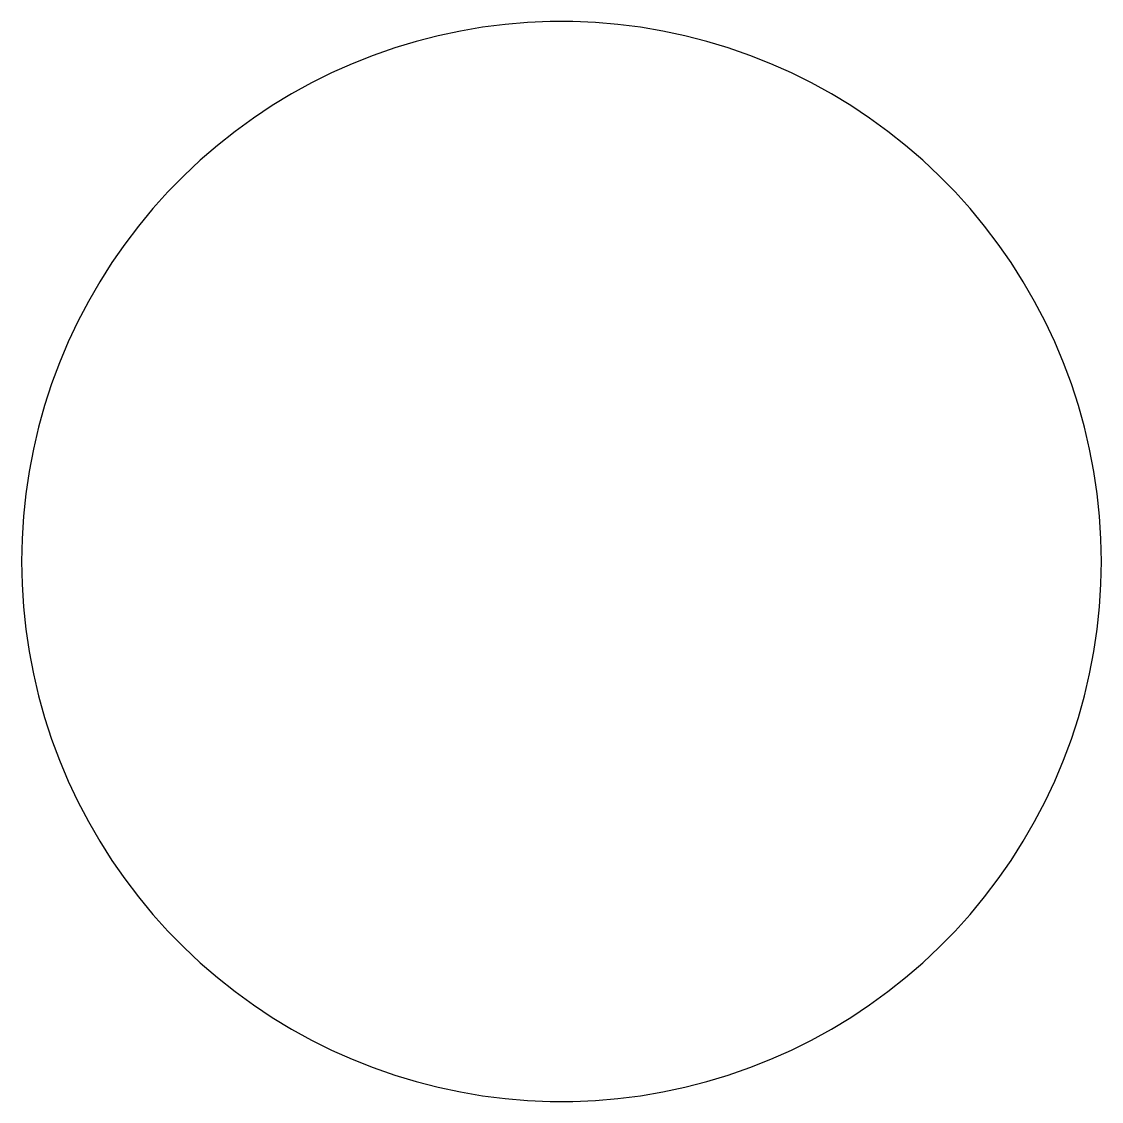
# Model space of a CAD drawing. Header units: metres. Extents: x -102 to 102, y -42 to 42.
# Drawn here: x 17.6 to 21.6, y -42.4 to -38.4 of the extents above; entities that cross this region are included whole.
import ezdxf

# ---------------------------------------------------------------- set-up
doc = ezdxf.new("R2010")
doc.units = ezdxf.units.M

msp = doc.modelspace()

# ---------------------------------------------------------------- linework, layer by layer
for p, q in [((19.2253, -38.4354), (19.1433, -38.4528)), ((19.3078, -38.4214), (19.2253, -38.4354)), ((19.3909, -38.4109), (19.3078, -38.4214)), ((19.4744, -38.4039), (19.3909, -38.4109)), ((19.5581, -38.4004), (19.4744, -38.4039)), ((19.6419, -38.4004), (19.5581, -38.4004)), ((19.7256, -38.4039), (19.6419, -38.4004)), ((19.8091, -38.4109), (19.7256, -38.4039)), ((19.8922, -38.4214), (19.8091, -38.4109)), ((19.9748, -38.4354), (19.8922, -38.4214)), ((20.0567, -38.4528), (19.9748, -38.4354)), ((19.0622, -38.4737), (18.982, -38.4979)), ((19.1433, -38.4528), (19.0622, -38.4737)), ((20.1378, -38.4737), (20.0567, -38.4528)), ((20.218, -38.4979), (20.1378, -38.4737)), ((18.982, -38.4979), (18.9029, -38.5254)), ((20.2971, -38.5254), (20.218, -38.4979)), ((18.825, -38.5563), (18.7484, -38.5903)), ((18.9029, -38.5254), (18.825, -38.5563)), ((20.375, -38.5563), (20.2971, -38.5254)), ((20.4516, -38.5903), (20.375, -38.5563)), ((18.7484, -38.5903), (18.6734, -38.6276)), ((20.5266, -38.6276), (20.4516, -38.5903)), ((18.6734, -38.6276), (18.6, -38.6679)), ((20.6, -38.6679), (20.5266, -38.6276)), ((18.6, -38.6679), (18.5284, -38.7113)), ((20.6717, -38.7113), (20.6, -38.6679)), ((18.5284, -38.7113), (18.4586, -38.7577)), ((20.7414, -38.7577), (20.6717, -38.7113)), ((18.4586, -38.7577), (18.3908, -38.8069)), ((20.8092, -38.8069), (20.7414, -38.7577)), ((18.3908, -38.8069), (18.3252, -38.859)), ((20.8749, -38.859), (20.8092, -38.8069)), ((18.3252, -38.859), (18.2617, -38.9137)), ((20.9383, -38.9137), (20.8749, -38.859)), ((18.2617, -38.9137), (18.2007, -38.9711)), ((20.9993, -38.9711), (20.9383, -38.9137)), ((18.2007, -38.9711), (18.1421, -39.0309)), ((21.0579, -39.0309), (20.9993, -38.9711)), ((18.1421, -39.0309), (18.086, -39.0932)), ((21.114, -39.0932), (21.0579, -39.0309)), ((18.086, -39.0932), (18.0326, -39.1577)), ((21.1674, -39.1577), (21.114, -39.0932)), ((18.0326, -39.1577), (17.982, -39.2244)), ((21.218, -39.2244), (21.1674, -39.1577)), ((17.982, -39.2244), (17.9342, -39.2932)), ((21.2659, -39.2932), (21.218, -39.2244)), ((17.9342, -39.2932), (17.8893, -39.3639)), ((21.3107, -39.3639), (21.2659, -39.2932)), ((17.8893, -39.3639), (17.8474, -39.4365)), ((21.3526, -39.4365), (21.3107, -39.3639)), ((17.8474, -39.4365), (17.8086, -39.5107)), ((21.3914, -39.5107), (21.3526, -39.4365)), ((17.8086, -39.5107), (17.7729, -39.5865)), ((21.4271, -39.5865), (21.3914, -39.5107)), ((17.7729, -39.5865), (17.7404, -39.6637)), ((21.4596, -39.6637), (21.4271, -39.5865)), ((17.7404, -39.6637), (17.7113, -39.7423)), ((21.4888, -39.7423), (21.4596, -39.6637)), ((17.7113, -39.7423), (17.6854, -39.8219)), ((21.5146, -39.8219), (21.4888, -39.7423)), ((17.6854, -39.8219), (17.6628, -39.9026)), ((21.5372, -39.9026), (21.5146, -39.8219)), ((17.6628, -39.9026), (17.6437, -39.9842)), ((21.5563, -39.9842), (21.5372, -39.9026)), ((17.6437, -39.9842), (17.628, -40.0665)), ((21.572, -40.0665), (21.5563, -39.9842)), ((17.628, -40.0665), (17.6158, -40.1493)), ((21.5842, -40.1493), (21.572, -40.0665)), ((17.6158, -40.1493), (17.607, -40.2326)), ((21.593, -40.2326), (21.5842, -40.1493)), ((17.607, -40.2326), (17.6018, -40.3162)), ((21.5983, -40.3162), (21.593, -40.2326)), ((17.6018, -40.3162), (17.6, -40.4)), ((21.6, -40.4), (21.5983, -40.3162)), ((17.6, -40.4), (17.6018, -40.4837)), ((21.5983, -40.4837), (21.6, -40.4)), ((17.6018, -40.4837), (17.607, -40.5674)), ((21.593, -40.5674), (21.5983, -40.4837)), ((17.607, -40.5674), (17.6158, -40.6507)), ((21.5842, -40.6507), (21.593, -40.5674)), ((17.6158, -40.6507), (17.628, -40.7335)), ((21.572, -40.7335), (21.5842, -40.6507)), ((17.628, -40.7335), (17.6437, -40.8158)), ((21.5563, -40.8158), (21.572, -40.7335)), ((17.6437, -40.8158), (17.6628, -40.8974)), ((21.5372, -40.8974), (21.5563, -40.8158)), ((17.6628, -40.8974), (17.6854, -40.9781)), ((21.5146, -40.9781), (21.5372, -40.8974)), ((17.6854, -40.9781), (17.7113, -41.0577)), ((21.4888, -41.0577), (21.5146, -40.9781)), ((17.7113, -41.0577), (17.7404, -41.1362)), ((21.4596, -41.1362), (21.4888, -41.0577)), ((17.7404, -41.1362), (17.7729, -41.2135)), ((21.4271, -41.2135), (21.4596, -41.1362)), ((17.7729, -41.2135), (17.8086, -41.2893)), ((21.3914, -41.2893), (21.4271, -41.2135)), ((17.8086, -41.2893), (17.8474, -41.3635)), ((21.3526, -41.3635), (21.3914, -41.2893)), ((17.8474, -41.3635), (17.8893, -41.4361)), ((21.3107, -41.4361), (21.3526, -41.3635)), ((17.8893, -41.4361), (17.9342, -41.5068)), ((21.2659, -41.5068), (21.3107, -41.4361)), ((17.9342, -41.5068), (17.982, -41.5756)), ((21.218, -41.5756), (21.2659, -41.5068)), ((17.982, -41.5756), (18.0326, -41.6423)), ((21.1674, -41.6423), (21.218, -41.5756)), ((18.0326, -41.6423), (18.086, -41.7068)), ((21.114, -41.7068), (21.1674, -41.6423)), ((18.086, -41.7068), (18.1421, -41.7691)), ((21.0579, -41.7691), (21.114, -41.7068)), ((18.1421, -41.7691), (18.2007, -41.8289)), ((20.9993, -41.8289), (21.0579, -41.7691)), ((18.2007, -41.8289), (18.2617, -41.8863)), ((20.9383, -41.8863), (20.9993, -41.8289)), ((18.2617, -41.8863), (18.3252, -41.941)), ((20.8749, -41.941), (20.9383, -41.8863)), ((18.3252, -41.941), (18.3908, -41.9931)), ((20.8092, -41.9931), (20.8749, -41.941)), ((18.3908, -41.9931), (18.4586, -42.0423)), ((20.7414, -42.0423), (20.8092, -41.9931)), ((18.4586, -42.0423), (18.5284, -42.0887)), ((20.6717, -42.0887), (20.7414, -42.0423)), ((18.5284, -42.0887), (18.6, -42.132)), ((20.6, -42.132), (20.6717, -42.0887)), ((18.6, -42.132), (18.6734, -42.1724)), ((20.5266, -42.1724), (20.6, -42.132)), ((18.6734, -42.1724), (18.7484, -42.2096)), ((20.4516, -42.2096), (20.5266, -42.1724)), ((18.7484, -42.2096), (18.825, -42.2437)), ((20.375, -42.2437), (20.4516, -42.2096)), ((18.825, -42.2437), (18.9029, -42.2746)), ((18.9029, -42.2746), (18.982, -42.3021)), ((20.218, -42.3021), (20.2971, -42.2746)), ((20.2971, -42.2746), (20.375, -42.2437)), ((18.982, -42.3021), (19.0622, -42.3263)), ((20.1378, -42.3263), (20.218, -42.3021)), ((19.0622, -42.3263), (19.1433, -42.3472)), ((19.1433, -42.3472), (19.2253, -42.3646)), ((19.9748, -42.3646), (20.0567, -42.3472)), ((20.0567, -42.3472), (20.1378, -42.3263)), ((19.2253, -42.3646), (19.3078, -42.3785)), ((19.3078, -42.3785), (19.3909, -42.389)), ((19.3909, -42.389), (19.4744, -42.396)), ((19.4744, -42.396), (19.5581, -42.3996)), ((19.5581, -42.3996), (19.6419, -42.3996)), ((19.6419, -42.3996), (19.7256, -42.396)), ((19.7256, -42.396), (19.8091, -42.389)), ((19.8091, -42.389), (19.8922, -42.3785)), ((19.8922, -42.3785), (19.9748, -42.3646))]:
    msp.add_line(p, q)

doc.saveas('drawing.dxf')
